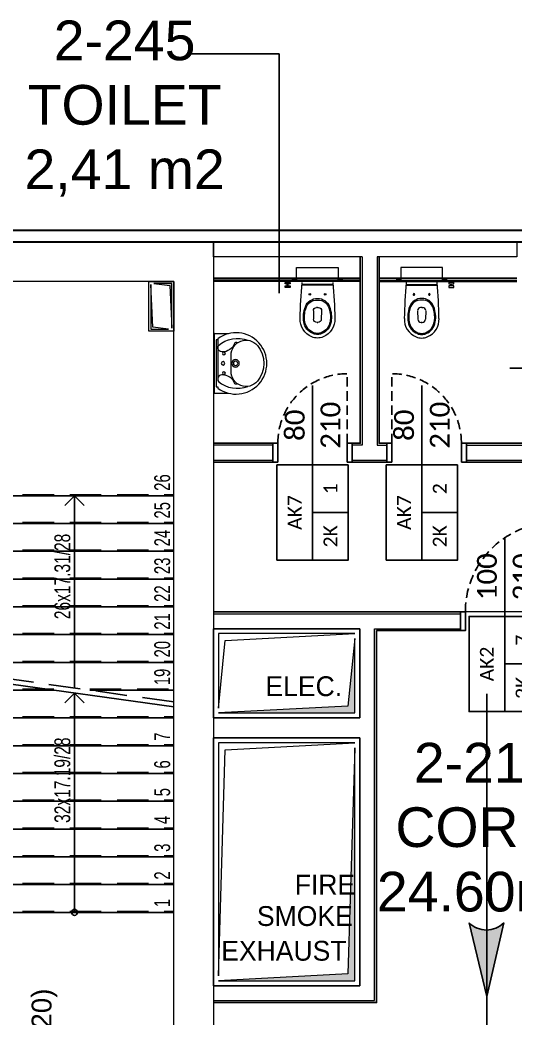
# Model space of a CAD drawing. Header units: metres. Extents: x -9891 to 773, y -8413 to 232.
# Drawn here: x -3099 to -2600, y -1501 to -494 of the extents above; entities that cross this region are included whole.
import ezdxf
from ezdxf.enums import TextEntityAlignment as Align

# ---------------------------------------------------------------- set-up
doc = ezdxf.new("R2010")
doc.units = ezdxf.units.M
doc.header["$LTSCALE"] = 0.01
doc.header["$MEASUREMENT"] = 0
doc.linetypes.add('DASHDOT', pattern=[1, 0.5, -0.25, 0, -0.25])
doc.linetypes.add('HIDDEN', pattern=[9.525, 6.35, -3.175])
doc.layers.get('0').update_dxf_attribs({"color": 30, "lineweight": 0})
for name, color, linetype in [('6', 242, 'Continuous'), ('AG-02', 152, 'Continuous'), ('AG-DOOR', 2, 'Continuous'), ('AG-DOOR-NOTATION-WOODDEN', 60, 'Continuous'), ('AG-DOOR-OPENING', 9, 'HIDDEN'), ('AG-Hidden', 9, 'HIDDEN'), ('AG-PLASTER', 73, 'Continuous'), ('AG-STAIR', 3, 'Continuous'), ('AG-STEEL', 122, 'Continuous'), ('AG-TEXT', 7, 'Continuous'), ('AR-HANDRAIL', 20, 'Continuous'), ('V_KOT', 2, 'Continuous')]:
    doc.layers.add(name, color=color, linetype=linetype)
for name, color, linetype, lineweight in [('AG-Furniture', 9, 'Continuous', 9), ('AG-Wall', 4, 'Continuous', 20), ('AG-WALL-GYP-GREEN', 83, 'Continuous', 20), ('AI-040', 2, 'Continuous', 20), ('AI-040 @ 250', 2, 'Continuous', 20), ('Cephe Duvarı', 3, 'Continuous', 30), ('PERDE DUVAR', 5, 'Continuous', 40), ('shaft', 3, 'Continuous', 20)]:
    doc.layers.add(name, color=color, linetype=linetype, lineweight=lineweight)
doc.styles.add('$0$IIS IKEA SANS', font='')
doc.styles.add('ALANLAR_B8$0$ALANLAR_B8$0$VIVA_100', font='arial.ttf', dxfattribs={"height": 25})
doc.styles.add('ARIAL', font='arial.ttf', dxfattribs={"width": 0.9})
doc.styles.add('CALIBRI LIGHT', font='calibril.ttf')
doc.styles.get('$0$IIS IKEA SANS').set_extended_font_data('IKEA Sans')

# ---------------------------------------------------------------- blocks, each defined once
blk = doc.blocks.new('A$C4FB81733')
at = {"layer": 'PERDE DUVAR', "lineweight": -2}
blk.add_lwpolyline([(10400, 5540), (10800, 5540), (10800, -100), (0, -100), (0, 300), (10400, 300), (10400, 5540)], dxfattribs=at)
blk = doc.blocks.new('gomme-klozet')
for p, q in [((35, 306), (15, 306)), ((35, 296), (15, 296)), ((20, -156), (20, 158)), ((28, -156), (28, 158)), ((253, 1), (253, 12)), ((253, 1), (253, -11)), ((284, 42), (369, 40)), ((403, 5), (403, 1)), ((403, 1), (403, 5)), ((403, 1), (403, -3)), ((403, -3), (403, 1)), ((284, -41), (369, -38))]:
    blk.add_line(p, q)
for points in [[(0, 326), (0, 276), (15, 276), (15, 326)], [(35, 326), (35, 276), (50, 276), (50, 326)], [(-152, 211), (-152, -209), (-42, -209), (-42, 211)]]:
    blk.add_lwpolyline(points, close=True)
for centre, radius, start, end in [((453, -4824), 5000, 91.0318, 95.194), ((290, 1), 130, 110.5799, 180), ((289, 12), 110, 103.1933, 185.6824), ((350, -158), 300, 80.8719, 110.5799), ((350, -158), 290, 80.8719, 107.1273), ((373, -14), 190, 22.0243, 93.1129), ((373, -14), 144, 22.0243, 80.8719), ((373, -14), 154, 22.0243, 80.8719), ((120, 78), 7.5, 90, 270), ((120, 78), 7.5, 270, 90), ((290, 1), 130, 180, 249.4201), ((289, -10), 110, 174.3176, 256.8067), ((283, 12), 30, 88.293, 180), ((368, 5), 35, 0, 88.293), ((410, 1), 104, 0, 22.0243), ((410, 1), 104, 337.9757, 0), ((410, 1), 114, 0, 22.0243), ((410, 1), 114, 337.9757, 0), ((410, 1), 150, 0, 22.0243), ((410, 1), 150, 337.9757, 0), ((120, -77), 7.5, 90, 270), ((120, -77), 7.5, 270, 90), ((283, -11), 30, 180, 271.707), ((373, 16), 190, 266.8871, 337.9757), ((368, -3), 35, 271.707, 0), ((373, 16), 144, 279.1281, 337.9757), ((373, 16), 154, 279.1281, 337.9757), ((453, 4825), 5000, 264.806, 268.9682), ((350, 160), 300, 249.4201, 279.1281), ((350, 160), 290, 252.8727, 279.1281)]:
    blk.add_arc(centre, radius, start, end)
at = {"layer": 'AG-STEEL'}
for points in [[(-22, 251), (-42, 251), (-42, 211), (-22, 211)], [(-22, 251), (-42, 251), (-42, 211), (-22, 211)], [(-25, 249), (-41, 249), (-41, 213), (-25, 213)], [(-25, 249), (-41, 249), (-41, 213), (-25, 213)], [(-22, -209), (-42, -209), (-42, -249), (-22, -249)], [(-22, -209), (-42, -209), (-42, -249), (-22, -249)], [(-25, -211), (-41, -211), (-41, -247), (-25, -247)], [(-25, -211), (-41, -211), (-41, -247), (-25, -247)]]:
    blk.add_lwpolyline(points, close=True, dxfattribs=at)
blk = doc.blocks.new('*U8')
at = {"style": 'ARIAL'}
for tag, p in [('NO', (1.676, 0.8)), ('MAHAL', (1.676, -1.8)), ('ALAN', (1.676, -4.4))]:
    blk.add_attdef(tag, text='', height=1.6, dxfattribs=at).set_placement(p, align=Align.MIDDLE_CENTER)
blk = doc.blocks.new('A$C43686071')
for p, q in [((54, 61), (38.8, 61)), ((49.5, 54.6), (49.5, 16)), ((54, 1), (38.8, 1))]:
    blk.add_line(p, q)
for points in [[(51, 7.3), (49.5, 7.3), (49.5, 6.1, -1.989975), (49.5, 55.8), (49.5, 54.6), (51, 54.6)], [(9.6, 12.9, 0.69845), (36, 22.6), (36, 39.4, 0.69845), (9.6, 49.1, 0.366646), (9.6, 12.9)]]:
    blk.add_lwpolyline(points, format="xyb", close=True)
for points in [[(29.7, 51.6, -0.361215), (32.3, 51.6, 0.349763), (45.5, 42.7, 0.574856), (48.9, 49.1, 0.271647), (19.2, 54.2, 0.271647)], [(29.7, 10.3, 0.361215), (32.3, 10.4, -0.349763), (45.5, 19.3, -0.574856), (48.9, 12.8, -0.271647), (19.2, 7.7, -0.271647)]]:
    blk.add_lwpolyline(points, format="xyb")
for centre, radius in [((43.3, 41), 1.5), ((31.5, 31), 3.75), ((31.5, 31), 2.25), ((44.2, 31), 1.75), ((43.3, 21), 1.5)]:
    blk.add_circle(centre, radius)
blk = doc.blocks.new('*U188')
blk.add_lwpolyline([(1000, -450), (2200, -450), (2200, 450), (1000, 450)], close=True)
for points in [[(2200, 0), (0, 0)], [(1600, -450), (1600, 0)]]:
    blk.add_lwpolyline(points)
at = {"style": 'CALIBRI LIGHT'}
for tag, height, p in [('GENİŞLİK', 250, (500, 225)), ('KAPIKODU', 175, (1600, 225)), ('YÜKSEKLİK', 250, (500, -225)), ('KATTAKI.SAYISI', 175, (1300, -225)), ('BULUNDUGU.KAT', 175, (1900, -225))]:
    blk.add_attdef(tag, text='', height=height, dxfattribs=at).set_placement(p, align=Align.MIDDLE_CENTER)
blk = doc.blocks.new('KAPI-80')
at = {"layer": 'AG-DOOR'}
for p, q in [((0, 19), (0, 0)), ((5, 19), (0, 19)), ((5, 0), (5, 19)), ((75, 19), (75, 0)), ((80, 19), (75, 19)), ((80, 0), (80, 19)), ((0, 0), (5, 0)), ((75, 0), (80, 0))]:
    blk.add_line(p, q, dxfattribs=at)
at = {"layer": 'AG-DOOR-OPENING', "ltscale": 150}
blk.add_line((5, 19), (5, 89), dxfattribs=at)
blk.add_arc((5, 19), 70, 0, 90, dxfattribs=at)
blk = doc.blocks.new('ok')
at = {"layer": '6'}
h = blk.add_hatch(color=256, dxfattribs=at)
edge = h.paths.add_edge_path()
edge.add_ellipse((1571515.97, 116941.68), major_axis=(-7.14, 7.19), ratio=1, start_angle=359.4528, end_angle=450.6895)
edge.add_line((1571508.87, 116934.46), (1571477.92, 116941.82))
edge.add_line((1571477.92, 116941.82), (1571508.9, 116948.94))
for p, q in [((1571477.92, 116941.82), (1571508.9, 116948.94)), ((1571508.87, 116934.46), (1571477.92, 116941.82))]:
    blk.add_line(p, q, dxfattribs=at)
at = {"layer": '6', "extrusion": (0, 0, -1)}
blk.add_ellipse((1571515.97, 116941.68), major_axis=(-7.14, 7.19), ratio=1, start_param=4.700354, end_param=6.292737, dxfattribs=at)
blk = doc.blocks.new('A$C6B6314DF')
at = {"layer": '6'}
blk.add_line((-28.304, -12.557), (-28.304, -15.983), dxfattribs=at)
at = {"layer": '6', "extrusion": (0, 0, -1), "xscale": 0.0239999999999418, "yscale": 0.0239999999999418, "zscale": -0.0239999999999418, "rotation": 90}
blk.add_blockref('ok', (2834.908, -37731.078), dxfattribs=at)
blk = doc.blocks.new('KKK1')
at = {"layer": 'AR-HANDRAIL', "linetype": 'DASHDOT', "ltscale": 5}
blk.add_lwpolyline([(-140, 18), (-140, -82)], dxfattribs=at)
at = {"layer": 'AR-HANDRAIL', "color": 152, "ltscale": 2.5}
blk.add_lwpolyline([(-175, -20), (-175, 0), (-105, 0), (-105, -20)], dxfattribs=at)
at = {"layer": 'AR-HANDRAIL', "color": 9, "linetype": 'HIDDEN', "ltscale": 10}
blk.add_lwpolyline([(-175, -20), (-175, -25), (-105, -25), (-105, -20)], dxfattribs=at)
blk.add_lwpolyline([(-148, -25), (-148, -60), (-132, -60), (-132, -25)], close=True, dxfattribs=at)
blk = doc.blocks.new('A$C5B0D7380')
at = {"layer": 'AG-Hidden', "ltscale": 500}
for p, q in [((365.3, 425.2), (165.3, 425.2)), ((449.3, 427.2), (649.3, 427.2)), ((365.3, 397.2), (165.3, 397.2)), ((449.3, 399.2), (649.3, 399.2)), ((365.3, 369.2), (165.3, 369.2)), ((449.3, 371.2), (649.3, 371.2)), ((449.3, 343.2), (649.3, 343.2)), ((365.3, 341.2), (165.3, 341.2)), ((365.3, 313.2), (165.3, 313.2)), ((449.3, 315.2), (649.3, 315.2)), ((365.3, 285.2), (165.3, 285.2)), ((449.3, 287.2), (649.3, 287.2)), ((365.3, 257.2), (165.3, 257.2)), ((449.3, 259.2), (649.3, 259.2)), ((649.3, 218.4), (442.8, 247.3)), ((365.3, 229.2), (165.3, 229.2)), ((449.3, 231.2), (528.6, 231.2)), ((564.7, 231.2), (649.3, 231.2)), ((449.3, 203.2), (649.3, 203.2)), ((365.3, 201.2), (165.3, 201.2)), ((365.3, 173.2), (165.3, 173.2)), ((449.3, 175.2), (649.3, 175.2)), ((165.3, 153.4), (371.8, 124.5)), ((216.7, 145.2), (165.3, 145.2)), ((365.3, 145.2), (252.8, 145.2)), ((449.3, 147.2), (649.3, 147.2)), ((365.3, 117.2), (165.3, 117.2)), ((449.3, 119.2), (649.3, 119.2)), ((449.3, 91.2), (649.3, 91.2)), ((365.3, 89.2), (165.3, 89.2)), ((449.3, 63.2), (649.3, 63.2)), ((449.3, 35.2), (649.3, 35.2)), ((449.3, 7.2), (649.3, 7.2)), ((365.3, -22.8), (165.3, -22.8)), ((365.3, -50.8), (165.3, -50.8)), ((365.3, -78.8), (165.3, -78.8)), ((365.3, -106.8), (165.3, -106.8)), ((365.3, -134.8), (165.3, -134.8)), ((365.3, -162.8), (165.3, -162.8)), ((365.3, -190.8), (165.3, -190.8)), ((365.3, -218.8), (165.3, -218.8)), ((365.3, -246.8), (165.3, -246.8)), ((365.3, -274.8), (165.3, -274.8)), ((365.3, -302.8), (165.3, -302.8)), ((365.3, -330.8), (165.3, -330.8)), ((365.3, -358.8), (165.3, -358.8))]:
    blk.add_line(p, q, dxfattribs=at)
at = {"layer": 'AG-STAIR'}
for p, q in [((365.3, 442.2), (365.3, 130.5)), ((449.3, 442.2), (365.3, 442.2)), ((449.3, 246.4), (449.3, 442.2)), ((365.3, 426.2), (165.3, 426.2)), ((449.3, 426.2), (649.3, 426.2)), ((365.3, 398.2), (165.3, 398.2)), ((449.3, 398.2), (649.3, 398.2)), ((365.3, 370.2), (165.3, 370.2)), ((449.3, 370.2), (649.3, 370.2)), ((365.3, 342.2), (165.3, 342.2)), ((449.3, 342.2), (649.3, 342.2)), ((365.3, 314.2), (165.3, 314.2)), ((449.3, 314.2), (649.3, 314.2)), ((365.3, 286.2), (165.3, 286.2)), ((449.3, 286.2), (649.3, 286.2)), ((365.3, 258.2), (165.3, 258.2)), ((449.3, 258.2), (649.3, 258.2)), ((649.3, 213.3), (442.8, 242.3)), ((365.3, 230.2), (165.3, 230.2)), ((449.3, 230.2), (528.6, 230.2)), ((564.7, 230.2), (649.3, 230.2)), ((365.3, 202.2), (165.3, 202.2)), ((449.3, 202.2), (649.3, 202.2)), ((365.3, 174.2), (165.3, 174.2)), ((449.3, 174.2), (649.3, 174.2)), ((165.3, 158.5), (371.8, 129.6)), ((216.7, 146.2), (165.3, 146.2)), ((365.3, 146.2), (252.8, 146.2)), ((449.3, 146.2), (649.3, 146.2)), ((365.3, 118.2), (165.3, 118.2)), ((449.3, 118.2), (649.3, 118.2)), ((365.3, 90.2), (165.3, 90.2)), ((449.3, 90.2), (649.3, 90.2)), ((449.3, 62.2), (649.3, 62.2)), ((449.3, 34.2), (649.3, 34.2)), ((449.3, 6.2), (649.3, 6.2)), ((365.3, -21.8), (165.3, -21.8)), ((365.3, -49.8), (165.3, -49.8)), ((365.3, -77.8), (165.3, -77.8)), ((365.3, -105.8), (165.3, -105.8)), ((365.3, -133.8), (165.3, -133.8)), ((365.3, -161.8), (165.3, -161.8)), ((365.3, -189.8), (165.3, -189.8)), ((365.3, -217.8), (165.3, -217.8)), ((365.3, -245.8), (165.3, -245.8)), ((365.3, -273.8), (165.3, -273.8)), ((365.3, -301.8), (165.3, -301.8)), ((365.3, -329.8), (165.3, -329.8)), ((365.3, -357.8), (165.3, -357.8))]:
    blk.add_line(p, q, dxfattribs=at)
at = {"layer": 'AG-STAIR', "color": 9}
for p, q in [((265.3, 426.2), (265.3, 144.5)), ((549.3, 426.2), (549.3, 232.4)), ((549.3, 227.3), (549.3, 6.2)), ((265.3, 139.4), (265.3, -357.8))]:
    blk.add_line(p, q, dxfattribs=at)
for points in [[(559.2, 416.3), (549.3, 426.2), (539.4, 416.3)], [(559.2, 217.4), (549.3, 227.3), (539.4, 217.4)], [(255.4, 154.4), (265.3, 144.5), (275.2, 154.4)], [(255.4, -347.9), (265.3, -357.8), (275.2, -347.9)]]:
    blk.add_lwpolyline(points, dxfattribs=at)
at = {"layer": 'AG-STAIR'}
blk.add_lwpolyline([(365.3, 125.4), (365.3, -373.8), (449.3, -373.8), (449.3, 241.3)], dxfattribs=at)
at = {"layer": 'AG-STAIR', "color": 9}
for centre in [(265.3, 426.2), (549.3, 6.2)]:
    blk.add_circle(centre, 3, dxfattribs=at)
at = {"layer": 'AR-HANDRAIL', "color": 9, "ltscale": 2.5}
for points in [[(447.3, 246.7), (447.3, 440.2), (367.3, 440.2), (367.3, 130.2)], [(442.8, 247.3), (442.8, 435.7), (371.8, 435.7), (371.8, 129.6)], [(447.3, 241.6), (447.3, -371.8), (367.3, -371.8), (367.3, 125.2)], [(442.8, 242.3), (442.8, -367.3), (371.8, -367.3), (371.8, 124.5)]]:
    blk.add_lwpolyline(points, dxfattribs=at)
at = {"layer": 'AR-HANDRAIL', "ltscale": 2.5}
for points in [[(446.9, 246.7), (446.9, 439.9), (367.6, 439.9), (367.6, 130.2)], [(443.1, 247.3), (443.1, 436.1), (371.4, 436.1), (371.4, 129.6)], [(446.9, 241.7), (446.9, -371.4), (367.6, -371.4), (367.6, 125.1)], [(443.1, 242.2), (443.1, -367.6), (371.4, -367.6), (371.4, 124.6)]]:
    blk.add_lwpolyline(points, dxfattribs=at)
at = {"layer": 'AR-HANDRAIL', "yscale": 0.1, "zscale": 0.1}
for p, xscale in [((393.3, 442.2), 0.1), ((421.3, 442.2), -0.1)]:
    blk.add_blockref('KKK1', p, dxfattribs=dict(at, xscale=xscale))
for p, xscale, rotation in [((365.3, 426.2), 0.1, 90), ((449.3, 426.2), -0.1, 270), ((365.3, 342.2), 0.1, 90), ((449.3, 342.2), -0.1, 270), ((365.3, 258.2), 0.1, 90), ((365.3, 174.2), 0.1, 90), ((449.3, 174.2), -0.1, 270), ((365.3, 62.2), -0.1, 90), ((449.3, 90.2), -0.1, 270), ((365.3, -21.8), -0.1, 90), ((449.3, -21.8), 0.1, 270), ((365.3, -105.8), -0.1, 90), ((449.3, -105.8), 0.1, 270), ((365.3, -189.8), -0.1, 90), ((449.3, -189.8), 0.1, 270), ((365.3, -273.8), -0.1, 90), ((449.3, -273.8), 0.1, 270), ((365.3, -357.8), -0.1, 90), ((449.3, -357.8), 0.1, 270), ((393.3, -373.8), -0.1, 180), ((449.3, -373.8), -0.1, 180)]:
    blk.add_blockref('KKK1', p, dxfattribs=dict(at, xscale=xscale, rotation=rotation))
at = {"layer": 'AG-TEXT', "ltscale": 0.3, "style": '$0$IIS IKEA SANS', "width": 0.7}
for s, p in [('26', (645.7, 431.2)), ('1', (184.8, 417.4)), ('25', (645.7, 403.2)), ('2', (184.8, 387)), ('24', (645.7, 375.2)), ('3', (184.8, 359)), ('23', (645.7, 347.2)), ('4', (184.8, 330.7)), ('22', (645.7, 319.2)), ('5', (184.8, 303)), ('21', (645.7, 291.2)), ('6', (184.8, 275.3)), ('20', (645.7, 263.2)), ('7', (184.8, 247)), ('19', (645.7, 235.2)), ('8', (184.8, 219)), ('9', (184.8, 191.3)), ('7', (645.7, 179.2)), ('10', (184.8, 155.7)), ('6', (645.7, 151.2)), ('11', (184.8, 131)), ('5', (645.7, 123.2)), ('12', (184.8, 98.7)), ('4', (645.7, 95.2)), ('13', (184.8, 70.7)), ('3', (645.7, 67.2)), ('2', (645.7, 39.2)), ('1', (645.7, 11.4)), ('14', (184.8, -45)), ('15', (184.8, -73)), ('16', (184.8, -101)), ('17', (184.8, -129)), ('18', (184.8, -157)), ('19', (184.8, -185)), ('20', (184.8, -213)), ('21', (184.8, -241)), ('22', (184.8, -269)), ('23', (184.8, -297)), ('24', (184.8, -325)), ('25', (184.8, -353)), ('26', (184.8, -381))]:
    blk.add_text(s, height=16, rotation=90, dxfattribs=at).set_placement(p)
at = {"layer": 'AG-TEXT', "style": 'ARIAL', "width": 0.7}
for s, p in [('26x17.31/28', (545, 301.8)), ('32x17.19/28', (261, 200.4)), ('32x17.19/28', (545, 96.4)), ('26x17.31/28', (261, -198.6))]:
    blk.add_text(s, height=16, rotation=90, dxfattribs=at).set_placement(p)
blk = doc.blocks.new('*U175')
for p, q in [((0, -493), (0, 493)), ((-493, 0), (2191, 0))]:
    blk.add_line(p, q)
at = {"const_width": 328}
for points in [[(0, 164, 0.414214), (-164, 0, 0.414214)], [(0, -164, 0.414214), (164, 0, 0.414214)]]:
    blk.add_lwpolyline(points, format="xyb", dxfattribs=at)
blk.add_circle((0, 0), 328)
at = {"style": 'ALANLAR_B8$0$ALANLAR_B8$0$VIVA_100'}
for tag, p in [('%%P0.00', (1897, 137)), ('-0.07', (1834, -502))]:
    blk.add_attdef(tag, text='', height=400, dxfattribs=at).set_placement(p, align=Align.RIGHT)
blk = doc.blocks.new('KAPI-100_2')
at = {"layer": 'AG-DOOR', "ltscale": 0.3}
for points in [[(-24, 95), (-24, 100), (-5, 100), (-5, 95)], [(-24, 0), (-24, 5), (-5, 5), (-5, 0)]]:
    blk.add_lwpolyline(points, close=True, dxfattribs=at)
at = {"layer": 'AG-DOOR-OPENING', "ltscale": 150}
blk.add_lwpolyline([(-24, 5), (-114, 5)], dxfattribs=at)
blk.add_arc((-24, 5), 90, 90, 180, dxfattribs=at)

msp = doc.modelspace()

# ---------------------------------------------------------------- hatches: boundary and pattern name
at = {"layer": 'shaft', "ltscale": 2000}
h = msp.add_hatch(color=256, dxfattribs=at)
h.dxf.hatch_style = 1
h.paths.add_polyline_path([(-2946.4, -805.1), (-2946.4, -760.1), (-2964.4, -760.1), (-2948.4, -762.1)])
at = {"layer": 'shaft'}
h = msp.add_hatch(color=256, dxfattribs=at)
h.dxf.hatch_style = 1
h.paths.add_polyline_path([(-2899.4, -1193.1), (-2761.9, -1193.1), (-2761.9, -1118.1), (-2768.9, -1186.1)])
h = msp.add_hatch(color=256, dxfattribs=at)
h.dxf.hatch_style = 1
h.paths.add_polyline_path([(-2899.4, -1463.1), (-2761.9, -1463.1), (-2761.9, -1228.1), (-2768.9, -1456.1)])

# ---------------------------------------------------------------- linework, layer by layer
msp.add_line((-2560.4, -1091.1), (-2655.4, -1091.1))
at = {"layer": 'AG-02', "ltscale": 10}
for p, q in [((-2904.4, -754.8), (-2756.4, -754.8)), ((-2598.4, -754.8), (-2737.4, -754.8))]:
    msp.add_line(p, q, dxfattribs=at)
at = {"layer": 'AG-Furniture', "color": 1, "ltscale": 1000}
msp.add_lwpolyline([(-2903.4, -870.6), (-2903.4, -810.6), (-2904.4, -810.6), (-2904.4, -870.6)], close=True, dxfattribs=at)
at = {"layer": 'AG-PLASTER'}
msp.add_line((-2904.4, -1091.1), (-2655.4, -1091.1), dxfattribs=at)
for points in [[(-2756.4, -733.1), (-2756.4, -921.1), (-2764.4, -921.1)], [(-2737.4, -733.1), (-2737.4, -921.1), (-2729.4, -921.1)], [(-2649.4, -921.1), (-2537.4, -921.1), (-2537.4, -818.1)], [(-2844.4, -921.1), (-2904.4, -921.1)], [(-2904.4, -940.1), (-2844.4, -940.1)], [(-2764.4, -940.1), (-2729.4, -940.1)], [(-2649.4, -940.1), (-2537.4, -940.1), (-2537.4, -1091.1), (-2555.4, -1091.1)], [(-2904.4, -1485.1), (-2739.9, -1485.1), (-2739.9, -1110.1), (-2655.4, -1110.1)]]:
    msp.add_lwpolyline(points, dxfattribs=at)
at = {"layer": 'AG-Wall', "ltscale": 1000, "transparency": 33554687}
for p, q in [((-2844.4, -923.1), (-2844.4, -938.1)), ((-2764.4, -923.1), (-2764.4, -938.1)), ((-2729.4, -923.1), (-2729.4, -938.1)), ((-2649.4, -923.1), (-2649.4, -938.1)), ((-2904.4, -1093.1), (-2655.4, -1093.1)), ((-2655.4, -1093.1), (-2655.4, -1108.1)), ((-2741.9, -1108.1), (-2655.4, -1108.1))]:
    msp.add_line(p, q, dxfattribs=at)
at = {"layer": 'AG-Wall'}
for points in [[(-2904.4, -718.1), (-2598.4, -718.1), (-2598.4, -733.1), (-2739.4, -733.1)], [(-2754.4, -733.1), (-2904.4, -733.1), (-2904.4, -718.1)], [(-2754.4, -733.1), (-2754.4, -923.1), (-2764.4, -923.1)], [(-2739.4, -733.1), (-2739.4, -923.1), (-2729.4, -923.1)], [(-2844.4, -923.1), (-2904.4, -923.1)], [(-2649.4, -923.1), (-2535.4, -923.1)], [(-2904.4, -938.1), (-2844.4, -938.1)], [(-2764.4, -938.1), (-2729.4, -938.1)], [(-2649.4, -938.1), (-2535.4, -938.1)], [(-2904.4, -1483.1), (-2741.9, -1483.1), (-2741.9, -1108.1)], [(-2904.4, -1198.1), (-2756.9, -1198.1), (-2756.9, -1108.1), (-2904.4, -1108.1)], [(-2904.4, -1468.1), (-2756.9, -1468.1), (-2756.9, -1218.1), (-2904.4, -1218.1)]]:
    msp.add_lwpolyline(points, dxfattribs=at)
at = {"layer": 'AG-WALL-GYP-GREEN'}
for points in [[(-2756.4, -756.8), (-2904.4, -756.8)], [(-2756.4, -758.1), (-2904.4, -758.1)], [(-2737.4, -756.8), (-2598.4, -756.8)], [(-2737.4, -758.1), (-2598.4, -758.1)]]:
    msp.add_lwpolyline(points, dxfattribs=at)
at = {"layer": 'AI-040', "color": 2, "linetype": 'Continuous', "lineweight": -2, "transparency": 33554610}
msp.add_line((-2462.3, -845.6), (-2605.4, -845.6), dxfattribs=at)
msp.add_lwpolyline([(-2928.9, -528.7), (-2838.1, -528.7), (-2838.1, -769.8)], dxfattribs=at)
at = {"layer": 'Cephe Duvarı', "ltscale": 1000, "transparency": 33554687}
for p, q in [((-2518.4, -706.6), (-9749.9, -706.6)), ((-5958.4, -718.1), (-2518.4, -718.1))]:
    msp.add_line(p, q, dxfattribs=at)
at = {"layer": 'shaft', "ltscale": 2000}
msp.add_lwpolyline([(-2969.4, -758.1), (-2944.4, -758.1), (-2944.4, -808.1), (-2969.4, -808.1)], close=True, dxfattribs=at)
for points in [[(-2967.4, -761.1), (-2967.4, -806.1), (-2949.5, -806.1), (-2965.4, -804.1), (-2967.4, -761.1)], [(-2946.4, -805.1), (-2946.4, -760.1), (-2964.4, -760.1), (-2948.4, -762.1), (-2946.4, -805.1)]]:
    msp.add_lwpolyline(points, dxfattribs=at)
at = {"layer": 'shaft'}
for points in [[(-2904.4, -1108.1), (-2756.9, -1108.1), (-2756.9, -1198.1), (-2904.4, -1198.1)], [(-2904.4, -1218.1), (-2756.9, -1218.1), (-2756.9, -1468.1), (-2904.4, -1468.1)]]:
    msp.add_lwpolyline(points, close=True, dxfattribs=at)
for points in [[(-2761.9, -1113.1), (-2899.4, -1113.1), (-2899.4, -1188.1), (-2892.4, -1120.1), (-2761.9, -1113.1)], [(-2899.4, -1193.1), (-2761.9, -1193.1), (-2761.9, -1118.1), (-2768.9, -1186.1), (-2899.4, -1193.1)], [(-2761.9, -1223.1), (-2899.4, -1223.1), (-2899.4, -1458.1), (-2892.4, -1230.1), (-2761.9, -1223.1)], [(-2899.4, -1463.1), (-2761.9, -1463.1), (-2761.9, -1228.1), (-2768.9, -1456.1), (-2899.4, -1463.1)]]:
    msp.add_lwpolyline(points, dxfattribs=at)

# ---------------------------------------------------------------- block references
at = {"xscale": 0.1, "yscale": 0.1, "zscale": 0.1, "rotation": 90}
msp.add_blockref('A$C4FB81733', (-2914.4, -1798.1), dxfattribs=at)
at = {"xscale": -1}
msp.add_blockref('KAPI-80', (-2764.4, -940.1), dxfattribs=at)
for name, p in [('KAPI-80', (-2729.4, -940.1)), ('A$C5B0D7380', (-3593.7, -1400.3))]:
    msp.add_blockref(name, p)
at = {"xscale": -1, "rotation": 90}
msp.add_blockref('KAPI-100_2', (-2555.4, -1115.1), dxfattribs=at)
at = {"layer": '6', "xscale": 100, "yscale": 100, "zscale": 100}
msp.add_blockref('A$C6B6314DF', (201.6, 81.9), dxfattribs=at)
at = {"layer": 'AG-DOOR-NOTATION-WOODDEN', "ltscale": 0.3}
ref = msp.add_blockref('*U188', (-2804.4, -863), dxfattribs=dict(at, xscale=-0.08000000000000002, yscale=0.08000000000000002, zscale=0.08000000000000002, rotation=90))
ref.add_attrib('BULUNDUGU.KAT', '2K', dxfattribs={"layer": '0', "height": 14, "rotation": 90, "style": 'CALIBRI LIGHT'}).set_placement((-2786.4, -1015), align=Align.MIDDLE_CENTER)
ref.add_attrib('KATTAKI.SAYISI', '1', dxfattribs={"layer": '0', "height": 14, "rotation": 90, "style": 'CALIBRI LIGHT'}).set_placement((-2786.4, -967), align=Align.MIDDLE_CENTER)
ref.add_attrib('KAPIKODU', 'AK7', dxfattribs={"layer": '0', "height": 14, "rotation": 90, "style": 'CALIBRI LIGHT'}).set_placement((-2822.4, -991), align=Align.MIDDLE_CENTER)
ref.add_attrib('YÜKSEKLİK', '210', dxfattribs={"layer": '0', "height": 20, "rotation": 90, "style": 'CALIBRI LIGHT'}).set_placement((-2786.4, -903), align=Align.MIDDLE_CENTER)
ref.add_attrib('GENİŞLİK', '80', dxfattribs={"layer": '0', "height": 20, "rotation": 90, "style": 'CALIBRI LIGHT'}).set_placement((-2822.4, -903), align=Align.MIDDLE_CENTER)
ref = msp.add_blockref('*U188', (-2694.2, -863), dxfattribs=dict(at, xscale=-0.08000000000000002, yscale=0.08000000000000002, zscale=0.08000000000000002, rotation=90))
ref.add_attrib('BULUNDUGU.KAT', '2K', dxfattribs={"layer": '0', "height": 14, "rotation": 90, "style": 'CALIBRI LIGHT'}).set_placement((-2676.2, -1015), align=Align.MIDDLE_CENTER)
ref.add_attrib('KATTAKI.SAYISI', '2', dxfattribs={"layer": '0', "height": 14, "rotation": 90, "style": 'CALIBRI LIGHT'}).set_placement((-2676.2, -967), align=Align.MIDDLE_CENTER)
ref.add_attrib('KAPIKODU', 'AK7', dxfattribs={"layer": '0', "height": 14, "rotation": 90, "style": 'CALIBRI LIGHT'}).set_placement((-2712.2, -991), align=Align.MIDDLE_CENTER)
ref.add_attrib('YÜKSEKLİK', '210', dxfattribs={"layer": '0', "height": 20, "rotation": 90, "style": 'CALIBRI LIGHT'}).set_placement((-2676.2, -903), align=Align.MIDDLE_CENTER)
ref.add_attrib('GENİŞLİK', '80', dxfattribs={"layer": '0', "height": 20, "rotation": 90, "style": 'CALIBRI LIGHT'}).set_placement((-2712.2, -903), align=Align.MIDDLE_CENTER)
ref = msp.add_blockref('*U188', (-2610.7, -1015.7), dxfattribs=dict(at, xscale=-0.08000000000000002, yscale=0.08000000000000002, zscale=0.08000000000000002, rotation=90))
ref.add_attrib('BULUNDUGU.KAT', '2K', dxfattribs={"layer": '0', "height": 14, "rotation": 90, "style": 'CALIBRI LIGHT'}).set_placement((-2592.7, -1167.7), align=Align.MIDDLE_CENTER)
ref.add_attrib('KATTAKI.SAYISI', '7', dxfattribs={"layer": '0', "height": 14, "rotation": 90, "style": 'CALIBRI LIGHT'}).set_placement((-2592.7, -1119.7), align=Align.MIDDLE_CENTER)
ref.add_attrib('KAPIKODU', 'AK2', dxfattribs={"layer": '0', "height": 14, "rotation": 90, "style": 'CALIBRI LIGHT'}).set_placement((-2628.7, -1143.7), align=Align.MIDDLE_CENTER)
ref.add_attrib('YÜKSEKLİK', '210', dxfattribs={"layer": '0', "height": 20, "rotation": 90, "style": 'CALIBRI LIGHT'}).set_placement((-2592.7, -1055.7), align=Align.MIDDLE_CENTER)
ref.add_attrib('GENİŞLİK', '100', dxfattribs={"layer": '0', "height": 20, "rotation": 90, "style": 'CALIBRI LIGHT'}).set_placement((-2628.7, -1055.7), align=Align.MIDDLE_CENTER)
at = {"layer": 'AG-Furniture', "yscale": 0.1, "zscale": 0.1}
for p, xscale, rotation in [((-2799.4, -759.1), -0.1, 90), ((-2694.5, -759.1), 0.1, 270)]:
    msp.add_blockref('gomme-klozet', p, dxfattribs=dict(at, xscale=xscale, rotation=rotation))
at = {"layer": 'AG-Furniture', "xscale": -1}
msp.add_blockref('A$C43686071', (-2850.5, -871.6), dxfattribs=at)
at = {"layer": 'AI-040 @ 250', "color": 2, "linetype": 'Continuous', "lineweight": -2, "transparency": 33554610, "xscale": 25, "yscale": 25, "zscale": 25}
for p, values in [((-3035.8, -535), {'ALAN': '2,41 m2', 'MAHAL': 'TOILET', 'NO': '2-245'}), ((-2672.8, -1263.2), {'ALAN': '24.60m2', 'MAHAL': 'CORR.', 'NO': '2-213'})]:
    msp.add_blockref('*U8', p, dxfattribs=at).add_auto_attribs(values)
at = {"layer": 'V_KOT'}
ref = msp.add_blockref('*U175', (-3060.8, -1669), dxfattribs=dict(at, xscale=0.05, yscale=0.05, zscale=0.05, rotation=90))
ref.add_attrib('%%P0.00', '   +8.20 (+60.20)', dxfattribs={"layer": '0', "height": 20, "rotation": 90, "style": 'ALANLAR_B8$0$ALANLAR_B8$0$VIVA_100'}).set_placement((-3067.6, -1574.2), align=Align.CENTER)

# ---------------------------------------------------------------- texts
at = {"layer": 'AG-TEXT', "ltscale": 0.3, "style": '$0$IIS IKEA SANS'}
for s, p in [('ELEC.', (-2851.9, -1176.1)), ('FIRE', (-2822.4, -1376.1)), ('SMOKE', (-2860.5, -1407.8)), ('EXHAUST', (-2896.5, -1442.8))]:
    msp.add_text(s, height=20, dxfattribs=at).set_placement(p)

doc.saveas('drawing.dxf')
